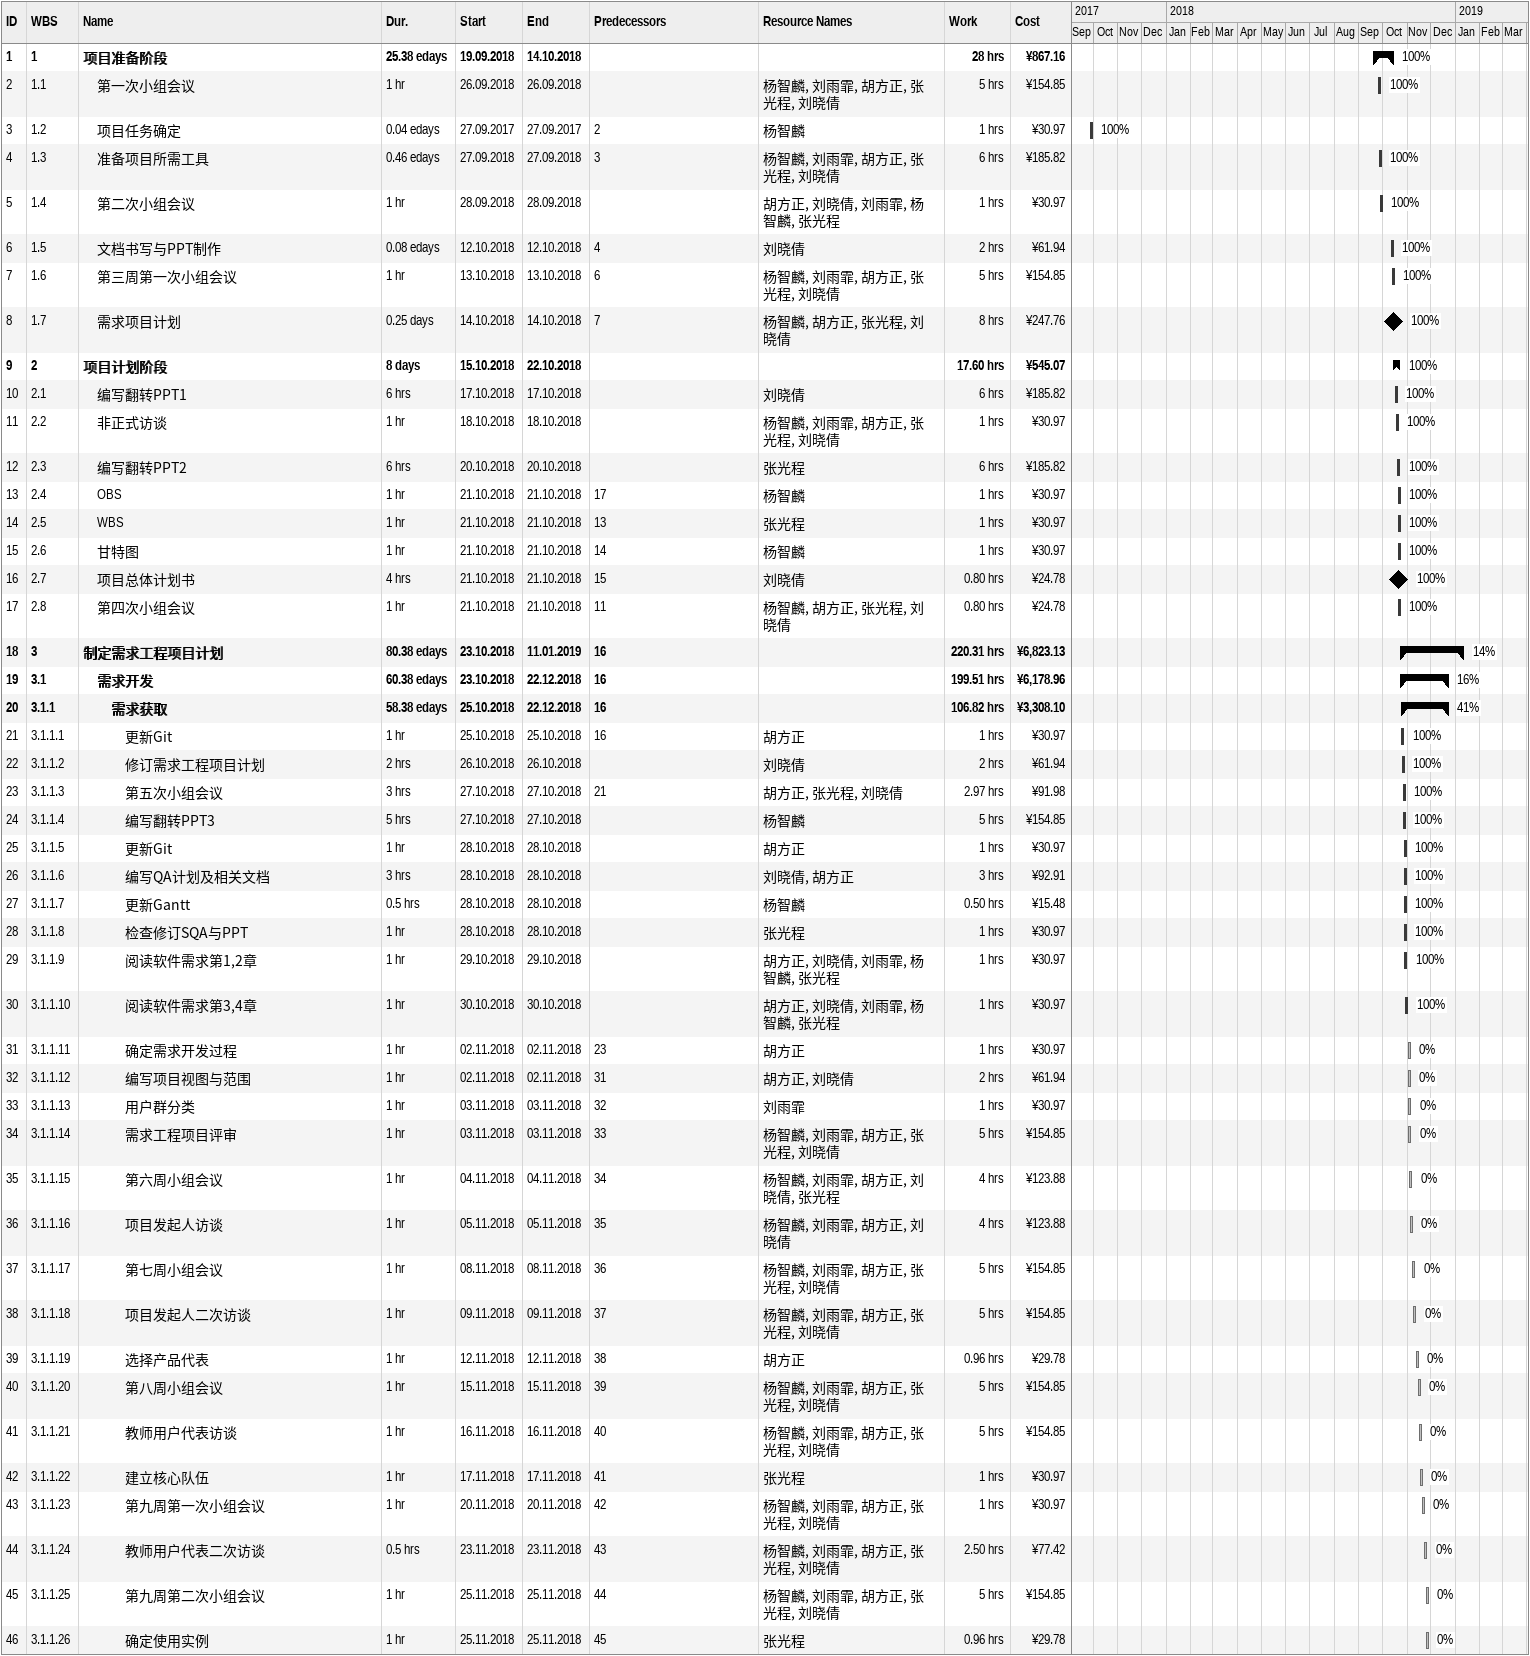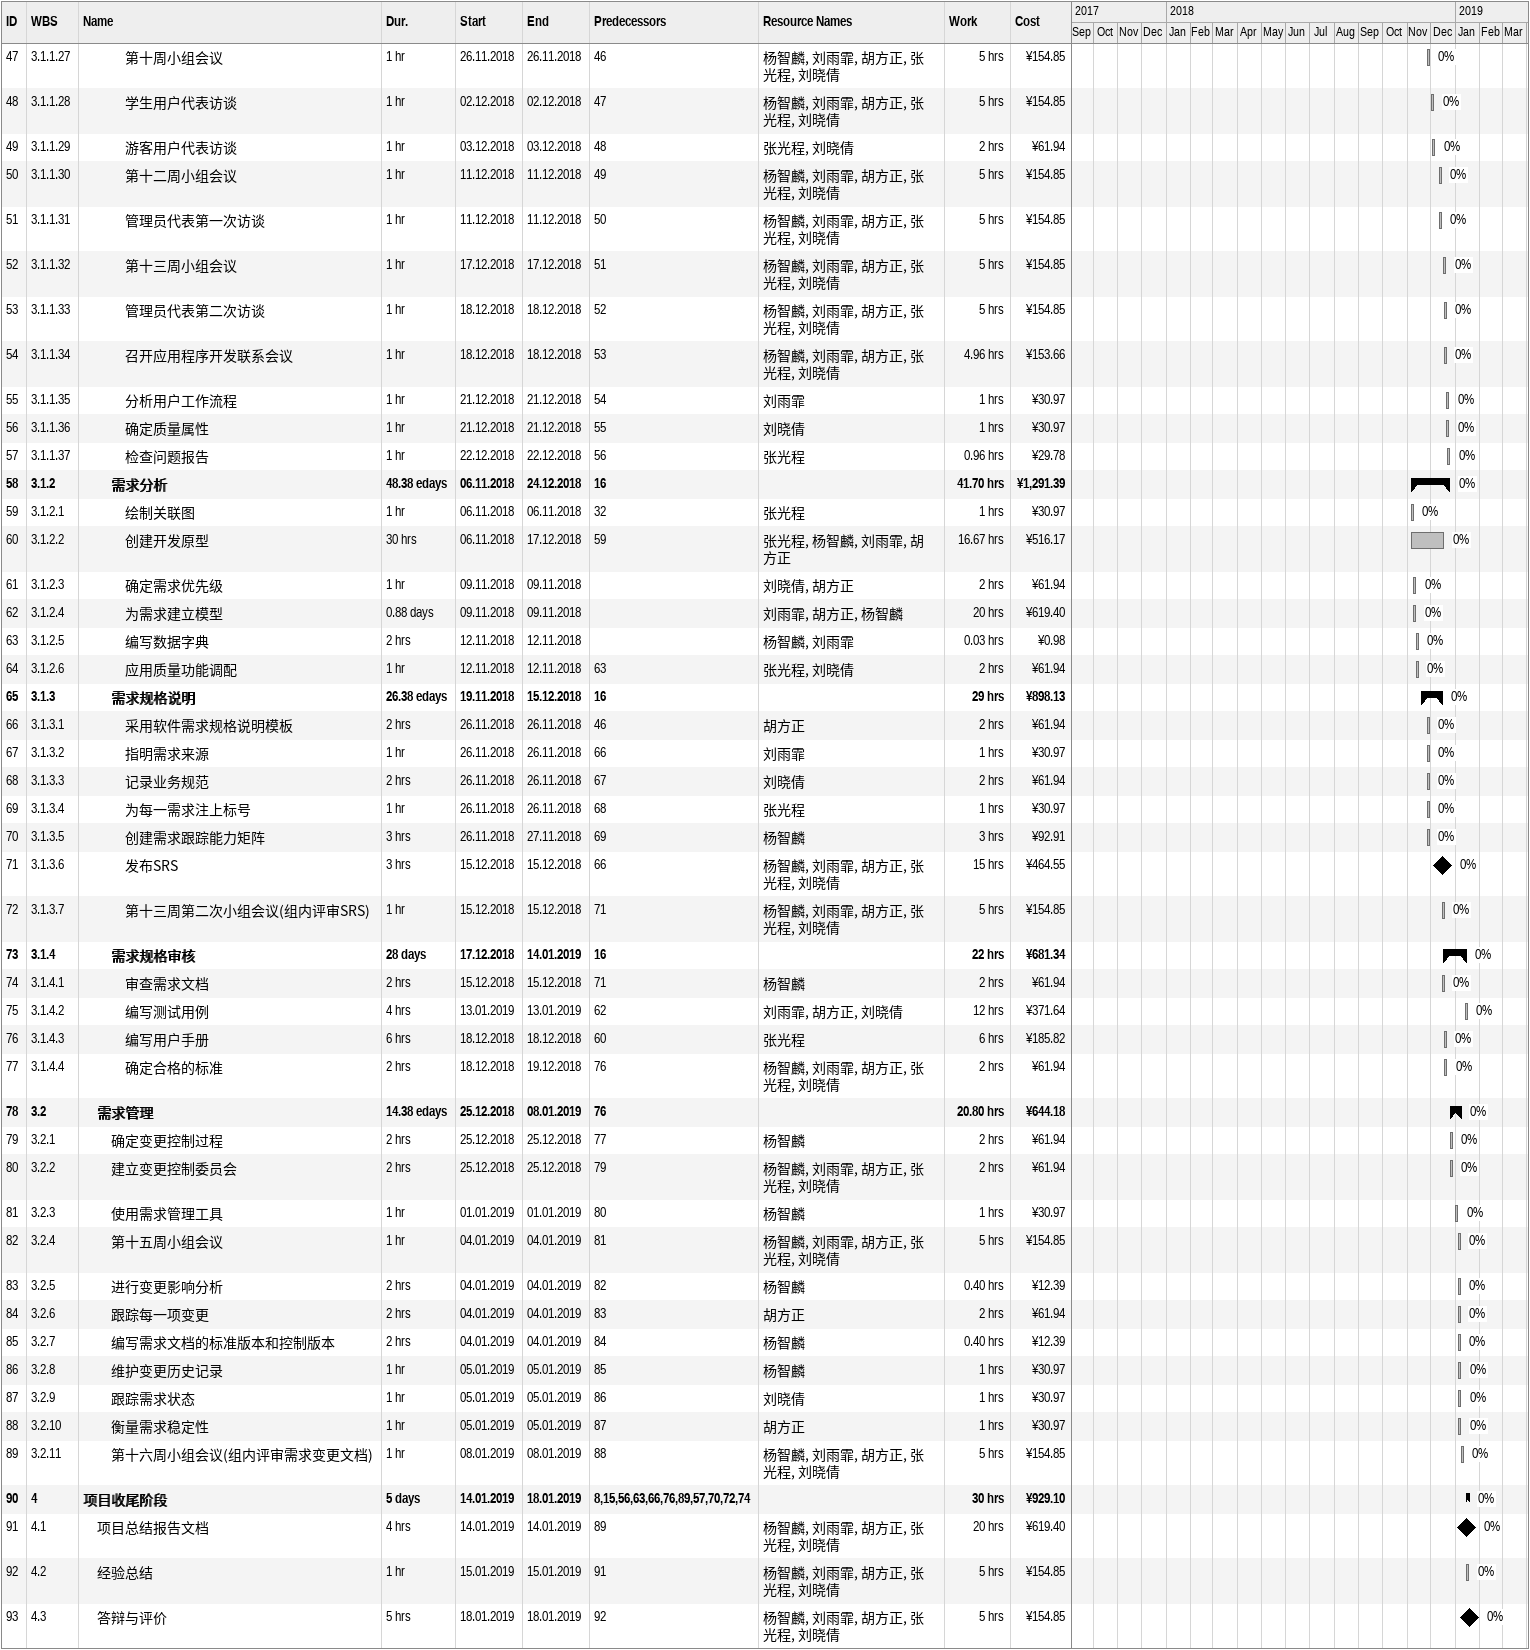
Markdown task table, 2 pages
| ID | WBS | Task | Duration | Start | Finish | Predecessors | Resources | % complete | Work (h) | Cost (¥) |
|---|---|---|---|---|---|---|---|---|---|---|
| 1 | 1 | **项目准备阶段** | 25.38ed | 2018-09-19 | 2018-10-14 |  |  | 100 | 28 | 867.16 |
| 2 | 1.1 | 第一次小组会议 | 1h | 2018-09-26 | 2018-09-26 |  | 杨智麟, 刘雨霏, 胡方正, 张光程, 刘晓倩 | 100 | 5 | 154.85 |
| 3 | 1.2 | 项目任务确定 | 0.04ed | 2017-09-27 | 2017-09-27 | 2 | 杨智麟 | 100 | 1 | 30.97 |
| 4 | 1.3 | 准备项目所需工具 | 0.46ed | 2018-09-27 | 2018-09-27 | 3 | 杨智麟, 刘雨霏, 胡方正, 张光程, 刘晓倩 | 100 | 6 | 185.82 |
| 5 | 1.4 | 第二次小组会议 | 1h | 2018-09-28 | 2018-09-28 |  | 胡方正, 刘晓倩, 刘雨霏, 杨智麟, 张光程 | 100 | 1 | 30.97 |
| 6 | 1.5 | 文档书写与PPT制作 | 0.08ed | 2018-10-12 | 2018-10-12 | 4 | 刘晓倩 | 100 | 2 | 61.94 |
| 7 | 1.6 | 第三周第一次小组会议 | 1h | 2018-10-13 | 2018-10-13 | 6 | 杨智麟, 刘雨霏, 胡方正, 张光程, 刘晓倩 | 100 | 5 | 154.85 |
| 8 | 1.7 | 需求项目计划 | 0.25d | 2018-10-14 | 2018-10-14 | 7 | 杨智麟, 胡方正, 张光程, 刘晓倩 | 100 | 8 | 247.76 |
| 9 | 2 | **项目计划阶段** | 8d | 2018-10-15 | 2018-10-22 |  |  | 100 | 17.60 | 545.07 |
| 10 | 2.1 | 编写翻转PPT1 | 6h | 2018-10-17 | 2018-10-17 |  | 刘晓倩 | 100 | 6 | 185.82 |
| 11 | 2.2 | 非正式访谈 | 1h | 2018-10-18 | 2018-10-18 |  | 杨智麟, 刘雨霏, 胡方正, 张光程, 刘晓倩 | 100 | 1 | 30.97 |
| 12 | 2.3 | 编写翻转PPT2 | 6h | 2018-10-20 | 2018-10-20 |  | 张光程 | 100 | 6 | 185.82 |
| 13 | 2.4 | OBS | 1h | 2018-10-21 | 2018-10-21 | 17 | 杨智麟 | 100 | 1 | 30.97 |
| 14 | 2.5 | WBS | 1h | 2018-10-21 | 2018-10-21 | 13 | 张光程 | 100 | 1 | 30.97 |
| 15 | 2.6 | 甘特图 | 1h | 2018-10-21 | 2018-10-21 | 14 | 杨智麟 | 100 | 1 | 30.97 |
| 16 | 2.7 | 项目总体计划书 | 4h | 2018-10-21 | 2018-10-21 | 15 | 刘晓倩 | 100 | 0.80 | 24.78 |
| 17 | 2.8 | 第四次小组会议 | 1h | 2018-10-21 | 2018-10-21 | 11 | 杨智麟, 胡方正, 张光程, 刘晓倩 | 100 | 0.80 | 24.78 |
| 18 | 3 | **制定需求工程项目计划** | 80.38ed | 2018-10-23 | 2019-01-11 | 16 |  | 14 | 220.31 | 6823.13 |
| 19 | 3.1 | **需求开发** | 60.38ed | 2018-10-23 | 2018-12-22 | 16 |  | 16 | 199.51 | 6178.96 |
| 20 | 3.1.1 | **需求获取** | 58.38ed | 2018-10-25 | 2018-12-22 | 16 |  | 41 | 106.82 | 3308.10 |
| 21 | 3.1.1.1 | 更新Git | 1h | 2018-10-25 | 2018-10-25 | 16 | 胡方正 | 100 | 1 | 30.97 |
| 22 | 3.1.1.2 | 修订需求工程项目计划 | 2h | 2018-10-26 | 2018-10-26 |  | 刘晓倩 | 100 | 2 | 61.94 |
| 23 | 3.1.1.3 | 第五次小组会议 | 3h | 2018-10-27 | 2018-10-27 | 21 | 胡方正, 张光程, 刘晓倩 | 100 | 2.97 | 91.98 |
| 24 | 3.1.1.4 | 编写翻转PPT3 | 5h | 2018-10-27 | 2018-10-27 |  | 杨智麟 | 100 | 5 | 154.85 |
| 25 | 3.1.1.5 | 更新Git | 1h | 2018-10-28 | 2018-10-28 |  | 胡方正 | 100 | 1 | 30.97 |
| 26 | 3.1.1.6 | 编写QA计划及相关文档 | 3h | 2018-10-28 | 2018-10-28 |  | 刘晓倩, 胡方正 | 100 | 3 | 92.91 |
| 27 | 3.1.1.7 | 更新Gantt | 0.5h | 2018-10-28 | 2018-10-28 |  | 杨智麟 | 100 | 0.50 | 15.48 |
| 28 | 3.1.1.8 | 检查修订SQA与PPT | 1h | 2018-10-28 | 2018-10-28 |  | 张光程 | 100 | 1 | 30.97 |
| 29 | 3.1.1.9 | 阅读软件需求第1,2章 | 1h | 2018-10-29 | 2018-10-29 |  | 胡方正, 刘晓倩, 刘雨霏, 杨智麟, 张光程 | 100 | 1 | 30.97 |
| 30 | 3.1.1.10 | 阅读软件需求第3,4章 | 1h | 2018-10-30 | 2018-10-30 |  | 胡方正, 刘晓倩, 刘雨霏, 杨智麟, 张光程 | 100 | 1 | 30.97 |
| 31 | 3.1.1.11 | 确定需求开发过程 | 1h | 2018-11-02 | 2018-11-02 | 23 | 胡方正 | 0 | 1 | 30.97 |
| 32 | 3.1.1.12 | 编写项目视图与范围 | 1h | 2018-11-02 | 2018-11-02 | 31 | 胡方正, 刘晓倩 | 0 | 2 | 61.94 |
| 33 | 3.1.1.13 | 用户群分类 | 1h | 2018-11-03 | 2018-11-03 | 32 | 刘雨霏 | 0 | 1 | 30.97 |
| 34 | 3.1.1.14 | 需求工程项目评审 | 1h | 2018-11-03 | 2018-11-03 | 33 | 杨智麟, 刘雨霏, 胡方正, 张光程, 刘晓倩 | 0 | 5 | 154.85 |
| 35 | 3.1.1.15 | 第六周小组会议 | 1h | 2018-11-04 | 2018-11-04 | 34 | 杨智麟, 刘雨霏, 胡方正, 刘晓倩, 张光程 | 0 | 4 | 123.88 |
| 36 | 3.1.1.16 | 项目发起人访谈 | 1h | 2018-11-05 | 2018-11-05 | 35 | 杨智麟, 刘雨霏, 胡方正, 刘晓倩 | 0 | 4 | 123.88 |
| 37 | 3.1.1.17 | 第七周小组会议 | 1h | 2018-11-08 | 2018-11-08 | 36 | 杨智麟, 刘雨霏, 胡方正, 张光程, 刘晓倩 | 0 | 5 | 154.85 |
| 38 | 3.1.1.18 | 项目发起人二次访谈 | 1h | 2018-11-09 | 2018-11-09 | 37 | 杨智麟, 刘雨霏, 胡方正, 张光程, 刘晓倩 | 0 | 5 | 154.85 |
| 39 | 3.1.1.19 | 选择产品代表 | 1h | 2018-11-12 | 2018-11-12 | 38 | 胡方正 | 0 | 0.96 | 29.78 |
| 40 | 3.1.1.20 | 第八周小组会议 | 1h | 2018-11-15 | 2018-11-15 | 39 | 杨智麟, 刘雨霏, 胡方正, 张光程, 刘晓倩 | 0 | 5 | 154.85 |
| 41 | 3.1.1.21 | 教师用户代表访谈 | 1h | 2018-11-16 | 2018-11-16 | 40 | 杨智麟, 刘雨霏, 胡方正, 张光程, 刘晓倩 | 0 | 5 | 154.85 |
| 42 | 3.1.1.22 | 建立核心队伍 | 1h | 2018-11-17 | 2018-11-17 | 41 | 张光程 | 0 | 1 | 30.97 |
| 43 | 3.1.1.23 | 第九周第一次小组会议 | 1h | 2018-11-20 | 2018-11-20 | 42 | 杨智麟, 刘雨霏, 胡方正, 张光程, 刘晓倩 | 0 | 1 | 30.97 |
| 44 | 3.1.1.24 | 教师用户代表二次访谈 | 0.5h | 2018-11-23 | 2018-11-23 | 43 | 杨智麟, 刘雨霏, 胡方正, 张光程, 刘晓倩 | 0 | 2.50 | 77.42 |
| 45 | 3.1.1.25 | 第九周第二次小组会议 | 1h | 2018-11-25 | 2018-11-25 | 44 | 杨智麟, 刘雨霏, 胡方正, 张光程, 刘晓倩 | 0 | 5 | 154.85 |
| 46 | 3.1.1.26 | 确定使用实例 | 1h | 2018-11-25 | 2018-11-25 | 45 | 张光程 | 0 | 0.96 | 29.78 |
| 47 | 3.1.1.27 | 第十周小组会议 | 1h | 2018-11-26 | 2018-11-26 | 46 | 杨智麟, 刘雨霏, 胡方正, 张光程, 刘晓倩 | 0 | 5 | 154.85 |
| 48 | 3.1.1.28 | 学生用户代表访谈 | 1h | 2018-12-02 | 2018-12-02 | 47 | 杨智麟, 刘雨霏, 胡方正, 张光程, 刘晓倩 | 0 | 5 | 154.85 |
| 49 | 3.1.1.29 | 游客用户代表访谈 | 1h | 2018-12-03 | 2018-12-03 | 48 | 张光程, 刘晓倩 | 0 | 2 | 61.94 |
| 50 | 3.1.1.30 | 第十二周小组会议 | 1h | 2018-12-11 | 2018-12-11 | 49 | 杨智麟, 刘雨霏, 胡方正, 张光程, 刘晓倩 | 0 | 5 | 154.85 |
| 51 | 3.1.1.31 | 管理员代表第一次访谈 | 1h | 2018-12-11 | 2018-12-11 | 50 | 杨智麟, 刘雨霏, 胡方正, 张光程, 刘晓倩 | 0 | 5 | 154.85 |
| 52 | 3.1.1.32 | 第十三周小组会议 | 1h | 2018-12-17 | 2018-12-17 | 51 | 杨智麟, 刘雨霏, 胡方正, 张光程, 刘晓倩 | 0 | 5 | 154.85 |
| 53 | 3.1.1.33 | 管理员代表第二次访谈 | 1h | 2018-12-18 | 2018-12-18 | 52 | 杨智麟, 刘雨霏, 胡方正, 张光程, 刘晓倩 | 0 | 5 | 154.85 |
| 54 | 3.1.1.34 | 召开应用程序开发联系会议 | 1h | 2018-12-18 | 2018-12-18 | 53 | 杨智麟, 刘雨霏, 胡方正, 张光程, 刘晓倩 | 0 | 4.96 | 153.66 |
| 55 | 3.1.1.35 | 分析用户工作流程 | 1h | 2018-12-21 | 2018-12-21 | 54 | 刘雨霏 | 0 | 1 | 30.97 |
| 56 | 3.1.1.36 | 确定质量属性 | 1h | 2018-12-21 | 2018-12-21 | 55 | 刘晓倩 | 0 | 1 | 30.97 |
| 57 | 3.1.1.37 | 检查问题报告 | 1h | 2018-12-22 | 2018-12-22 | 56 | 张光程 | 0 | 0.96 | 29.78 |
| 58 | 3.1.2 | **需求分析** | 48.38ed | 2018-11-06 | 2018-12-24 | 16 |  | 0 | 41.70 | 1291.39 |
| 59 | 3.1.2.1 | 绘制关联图 | 1h | 2018-11-06 | 2018-11-06 | 32 | 张光程 | 0 | 1 | 30.97 |
| 60 | 3.1.2.2 | 创建开发原型 | 30h | 2018-11-06 | 2018-12-17 | 59 | 张光程, 杨智麟, 刘雨霏, 胡方正 | 0 | 16.67 | 516.17 |
| 61 | 3.1.2.3 | 确定需求优先级 | 1h | 2018-11-09 | 2018-11-09 |  | 刘晓倩, 胡方正 | 0 | 2 | 61.94 |
| 62 | 3.1.2.4 | 为需求建立模型 | 0.88d | 2018-11-09 | 2018-11-09 |  | 刘雨霏, 胡方正, 杨智麟 | 0 | 20 | 619.40 |
| 63 | 3.1.2.5 | 编写数据字典 | 2h | 2018-11-12 | 2018-11-12 |  | 杨智麟, 刘雨霏 | 0 | 0.03 | 0.98 |
| 64 | 3.1.2.6 | 应用质量功能调配 | 1h | 2018-11-12 | 2018-11-12 | 63 | 张光程, 刘晓倩 | 0 | 2 | 61.94 |
| 65 | 3.1.3 | **需求规格说明** | 26.38ed | 2018-11-19 | 2018-12-15 | 16 |  | 0 | 29 | 898.13 |
| 66 | 3.1.3.1 | 采用软件需求规格说明模板 | 2h | 2018-11-26 | 2018-11-26 | 46 | 胡方正 | 0 | 2 | 61.94 |
| 67 | 3.1.3.2 | 指明需求来源 | 1h | 2018-11-26 | 2018-11-26 | 66 | 刘雨霏 | 0 | 1 | 30.97 |
| 68 | 3.1.3.3 | 记录业务规范 | 2h | 2018-11-26 | 2018-11-26 | 67 | 刘晓倩 | 0 | 2 | 61.94 |
| 69 | 3.1.3.4 | 为每一需求注上标号 | 1h | 2018-11-26 | 2018-11-26 | 68 | 张光程 | 0 | 1 | 30.97 |
| 70 | 3.1.3.5 | 创建需求跟踪能力矩阵 | 3h | 2018-11-26 | 2018-11-27 | 69 | 杨智麟 | 0 | 3 | 92.91 |
| 71 | 3.1.3.6 | 发布SRS | 3h | 2018-12-15 | 2018-12-15 | 66 | 杨智麟, 刘雨霏, 胡方正, 张光程, 刘晓倩 | 0 | 15 | 464.55 |
| 72 | 3.1.3.7 | 第十三周第二次小组会议(组内评审SRS) | 1h | 2018-12-15 | 2018-12-15 | 71 | 杨智麟, 刘雨霏, 胡方正, 张光程, 刘晓倩 | 0 | 5 | 154.85 |
| 73 | 3.1.4 | **需求规格审核** | 28d | 2018-12-17 | 2019-01-14 | 16 |  | 0 | 22 | 681.34 |
| 74 | 3.1.4.1 | 审查需求文档 | 2h | 2018-12-15 | 2018-12-15 | 71 | 杨智麟 | 0 | 2 | 61.94 |
| 75 | 3.1.4.2 | 编写测试用例 | 4h | 2019-01-13 | 2019-01-13 | 62 | 刘雨霏, 胡方正, 刘晓倩 | 0 | 12 | 371.64 |
| 76 | 3.1.4.3 | 编写用户手册 | 6h | 2018-12-18 | 2018-12-18 | 60 | 张光程 | 0 | 6 | 185.82 |
| 77 | 3.1.4.4 | 确定合格的标准 | 2h | 2018-12-18 | 2018-12-19 | 76 | 杨智麟, 刘雨霏, 胡方正, 张光程, 刘晓倩 | 0 | 2 | 61.94 |
| 78 | 3.2 | **需求管理** | 14.38ed | 2018-12-25 | 2019-01-08 | 76 |  | 0 | 20.80 | 644.18 |
| 79 | 3.2.1 | 确定变更控制过程 | 2h | 2018-12-25 | 2018-12-25 | 77 | 杨智麟 | 0 | 2 | 61.94 |
| 80 | 3.2.2 | 建立变更控制委员会 | 2h | 2018-12-25 | 2018-12-25 | 79 | 杨智麟, 刘雨霏, 胡方正, 张光程, 刘晓倩 | 0 | 2 | 61.94 |
| 81 | 3.2.3 | 使用需求管理工具 | 1h | 2019-01-01 | 2019-01-01 | 80 | 杨智麟 | 0 | 1 | 30.97 |
| 82 | 3.2.4 | 第十五周小组会议 | 1h | 2019-01-04 | 2019-01-04 | 81 | 杨智麟, 刘雨霏, 胡方正, 张光程, 刘晓倩 | 0 | 5 | 154.85 |
| 83 | 3.2.5 | 进行变更影响分析 | 2h | 2019-01-04 | 2019-01-04 | 82 | 杨智麟 | 0 | 0.40 | 12.39 |
| 84 | 3.2.6 | 跟踪每一项变更 | 2h | 2019-01-04 | 2019-01-04 | 83 | 胡方正 | 0 | 2 | 61.94 |
| 85 | 3.2.7 | 编写需求文档的标准版本和控制版本 | 2h | 2019-01-04 | 2019-01-04 | 84 | 杨智麟 | 0 | 0.40 | 12.39 |
| 86 | 3.2.8 | 维护变更历史记录 | 1h | 2019-01-05 | 2019-01-05 | 85 | 杨智麟 | 0 | 1 | 30.97 |
| 87 | 3.2.9 | 跟踪需求状态 | 1h | 2019-01-05 | 2019-01-05 | 86 | 刘晓倩 | 0 | 1 | 30.97 |
| 88 | 3.2.10 | 衡量需求稳定性 | 1h | 2019-01-05 | 2019-01-05 | 87 | 胡方正 | 0 | 1 | 30.97 |
| 89 | 3.2.11 | 第十六周小组会议(组内评审需求变更文档) | 1h | 2019-01-08 | 2019-01-08 | 88 | 杨智麟, 刘雨霏, 胡方正, 张光程, 刘晓倩 | 0 | 5 | 154.85 |
| 90 | 4 | **项目收尾阶段** | 5d | 2019-01-14 | 2019-01-18 | 8, 15, 56, 63, 66, 76, 89, 57, 70, 72, 74 |  | 0 | 30 | 929.10 |
| 91 | 4.1 | 项目总结报告文档 | 4h | 2019-01-14 | 2019-01-14 | 89 | 杨智麟, 刘雨霏, 胡方正, 张光程, 刘晓倩 | 0 | 20 | 619.40 |
| 92 | 4.2 | 经验总结 | 1h | 2019-01-15 | 2019-01-15 | 91 | 杨智麟, 刘雨霏, 胡方正, 张光程, 刘晓倩 | 0 | 5 | 154.85 |
| 93 | 4.3 | 答辩与评价 | 5h | 2019-01-18 | 2019-01-18 | 92 | 杨智麟, 刘雨霏, 胡方正, 张光程, 刘晓倩 | 0 | 5 | 154.85 |
